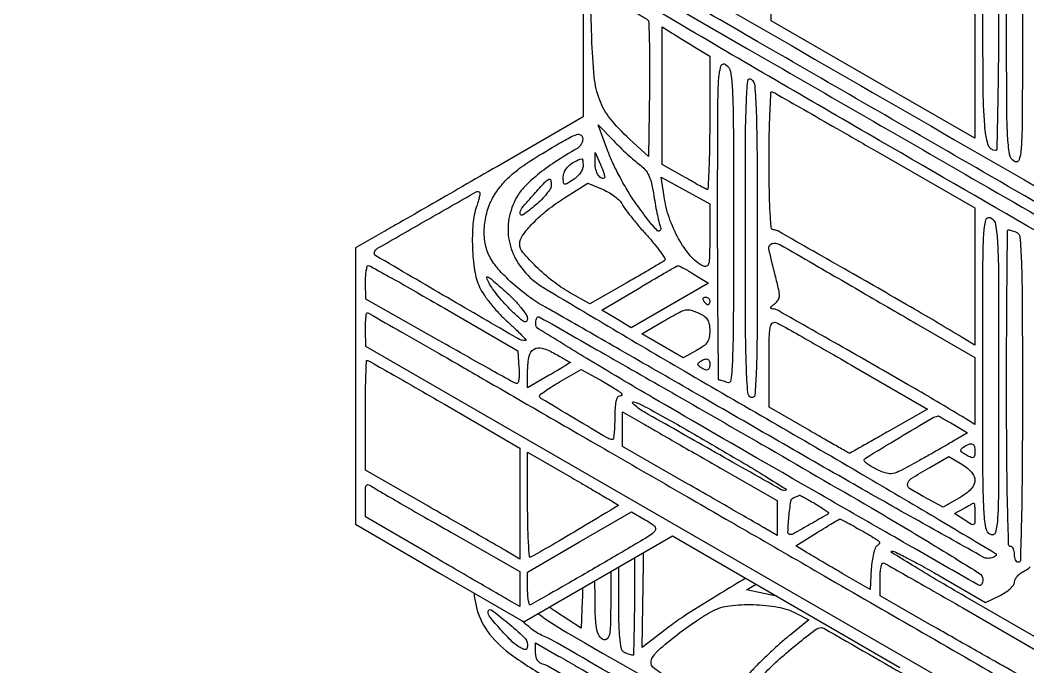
# Model space of a CAD drawing. Header units: millimetres. Extents: x -300689 to 10556, y -104928 to 107291.
# Drawn here: x -20706.71 to -20676.22, y 28095.62 to 28115.18 of the extents above; entities that cross this region are included whole.
import ezdxf

# ---------------------------------------------------------------- set-up
doc = ezdxf.new("R2010")
doc.units = ezdxf.units.MM
doc.layers.add('Слой1', color=7, linetype='Continuous')

msp = doc.modelspace()

# ---------------------------------------------------------------- linework, layer by layer
for points in [[(-20582.4325, 28114.1294, -0.000002), (-20613.3603, 28096.2746, -0.000003), (-20644.2434, 28078.4459, -0.131641), (-20644.4652, 28078.3865, -0.131717), (-20644.6926, 28078.4474, -0.000611), (-20646.8335, 28079.6877, -0.000321), (-20649.016, 28080.9575, -0.491909), (-20649.0262, 28081.0362, -0.282385), (-20648.9851, 28081.046, -0.007797), (-20648.8042, 28080.9838, -0.013841), (-20648.5877, 28080.8988, -0.008783), (-20648.3402, 28080.7883, 0.030909), (-20647.5152, 28080.4633, 0.031145), (-20646.6585, 28080.2433, 0.02874), (-20645.7206, 28080.1192, 0.019842), (-20644.6499, 28080.0824, 0.01788), (-20643.6036, 28080.1253, 0.031503), (-20642.7471, 28080.2458, 0.033897), (-20641.9568, 28080.4649, 0.025085), (-20641.117, 28080.8086, 0.020593), (-20640.5576, 28081.0997, 0.00005), (-20632.7293, 28085.5928, 0.000326)], [(-20587.7542, 28175.7718, 0.000003), (-20607.9888, 28187.4736, 0.000096)], [(-20638.4823, 28147.8892, -0.001266), (-20641.5548, 28146.1271, -0.004672), (-20643.5088, 28145.0372, -0.001768), (-20644.9459, 28144.2597, -0.259879), (-20645.129, 28144.2627, 0.000291), (-20645.2752, 28144.3472), (-20650.6471, 28147.4477, 0.000002), (-20656.6119, 28150.8904, 0.000001), (-20663.6617, 28154.9592, -0.000248)], [(-20689.8745, 28164.198, -0.000006), (-20683.9242, 28160.766, -0.000031), (-20677.169, 28156.8691, -0.000019), (-20669.2829, 28152.3188, -0.000392), (-20659.5043, 28146.6657, -0.001527), (-20653.4663, 28143.1442, -0.000198), (-20648.9385, 28140.4824, -0.265741), (-20648.8415, 28140.3128, -0.023898), (-20648.8454, 28140.2323, -0.038107), (-20648.8571, 28140.1645, -0.044584), (-20648.8741, 28140.116, -0.294239), (-20648.8947, 28140.1028, -0.131394), (-20648.9355, 28140.1137, -0.000002), (-20655.0642, 28143.6439, -0.000172), (-20661.8146, 28147.5352, -0.000103), (-20669.8228, 28152.1575, 0.000222)], [(-20638.4022, 28200.4957, 0.000038), (-20664.8129, 28185.2223, 0.00002), (-20691.5301, 28169.7674, 0.057545)], [(-20613.9332, 28145.0376, 0.000017), (-20587.7607, 28160.1886, 0.057807)], [(-20587.479, 28176.4944, 0.00006), (-20608.4934, 28188.6186, 0.00002), (-20629.8769, 28200.9513, 0.131525)], [(-20587.4386, 28159.8724, -0.000019), (-20614.101, 28144.4771, -0.000018), (-20640.7724, 28129.0791, -0.037469)], [(-20650.8381, 28147.1502, -0.000004), (-20645.423, 28144.0159, -0.063314)], [(-20690.1541, 28165.2161, 0.000032), (-20669.1298, 28153.0994, 0.000025), (-20647.999, 28140.9245, 0.038391), (-20647.2128, 28140.5486, 0.059118), (-20646.0825, 28140.2587, 0.03457), (-20644.6855, 28140.1693, 0.034553), (-20643.2877, 28140.2734, 0.058482), (-20642.1545, 28140.5752, 0.035846), (-20641.7213, 28140.7838, 0.00005), (-20633.8271, 28145.3087, 0.000426), (-20624.984, 28150.3889, 0.000263)], [(-20676.6236, 28162.4593, -0.000008), (-20681.9918, 28165.5767, -0.266785)], [(-20682.3988, 28165.3524, -0.000009), (-20676.9771, 28162.2371, -0.000339)], [(-20640.57, 28117.9185, 0.000061), (-20614.4214, 28133.0256, 0.000034), (-20587.9596, 28148.3204, 0.060489)], [(-20688.7136, 28129.2213, -0.00001), (-20682.8287, 28125.8246, -0.000031), (-20676.0263, 28121.8977, -0.00002), (-20668.1828, 28117.3687, 0.000384)], [(-20649.2478, 28078.1864, 0.000006), (-20656.0263, 28082.0986, 0.000013), (-20663.9628, 28086.6788, 0.000009), (-20673.01, 28091.8994), (-20696.2555, 28105.3125), (-20696.261, 28105.8215, -0.01028), (-20696.2591, 28106.0166, -0.017031), (-20696.2485, 28106.181, -0.011081), (-20696.2327, 28106.3114, -0.372996), (-20696.2107, 28106.3305, -0.129943), (-20696.1686, 28106.3193, -0.000093), (-20695.1587, 28105.7451, -0.001075), (-20694.0334, 28105.1017, -0.000656), (-20692.7077, 28104.3376, 0.000106), (-20691.057, 28103.3837, 0.000048), (-20688.9011, 28102.1389, 0.000048), (-20686.63, 28100.8281, 0.000066), (-20684.5899, 28099.6512, -0.000099), (-20682.3871, 28098.3803, -0.000049), (-20679.585, 28096.7626, -0.000048), (-20676.6754, 28095.082, -0.00007), (-20674.1109, 28093.5999, 0.000045), (-20667.6529, 28089.8673, 0.000039), (-20660.8855, 28085.9574, 0.000041)], [(-20684.4552, 28126.2923, 0.000016), (-20690.5415, 28129.801, 0.011734)], [(-20669.56, 28105.9659, 0.000048), (-20677.5644, 28110.5903, 0.000077), (-20684.393, 28114.5331, 0.000012), (-20690.4511, 28118.0295, 0.004886)], [(-20644.2507, 28070.0039, 0.000011), (-20635.0942, 28075.2642, 0.000299)], [(-20673.2789, 28108.5944, -0.000011), (-20669.5372, 28106.4362, -0.000016), (-20665.0766, 28103.8631, -0.000012), (-20660.164, 28101.0288, 0.000767)], [(-20623.6143, 28103.7934, -0.000086), (-20632.3126, 28098.7802, -0.000017), (-20639.9855, 28094.3601, -0.004304)], [(-20669.6199, 28117.729, 0.000084), (-20677.6379, 28122.3594, 0.000137)], [(-20685.8379, 28115.8329, 0.000185), (-20674.5899, 28109.35, -0.000168)], [(-20689.6797, 28116.3375), (-20689.6798, 28114.298), (-20689.68, 28112.2586), (-20692.2729, 28110.7616, -0.000209), (-20693.328, 28110.1531, -0.000227), (-20694.3539, 28109.5625, -0.000213), (-20695.2328, 28109.0576, -0.001123), (-20695.7159, 28108.7818), (-20696.5659, 28108.2991), (-20696.5659, 28104.1204), (-20696.5659, 28099.9418), (-20694.0205, 28098.4616), (-20691.4752, 28096.9814), (-20689.2237, 28098.2839), (-20686.9722, 28099.5865), (-20680.0925, 28095.6094)], [(-20675.7756, 28096.4014), (-20678.1085, 28097.7432, -0.002818), (-20678.9961, 28098.2604, -0.004885), (-20679.7268, 28098.7014, -0.001256), (-20680.3455, 28099.0853, -0.625869), (-20680.3418, 28099.121, -0.205276), (-20680.2692, 28099.1168, -0.002868), (-20679.8687, 28098.914, -0.007466), (-20679.4039, 28098.6664, -0.00478), (-20678.8713, 28098.3658), (-20677.5003, 28097.5746), (-20677.0631, 28097.7831, 0.033814), (-20676.8946, 28097.8779, 0.042263), (-20676.7534, 28097.9886, 0.047803), (-20676.6555, 28098.0988, 0.158971), (-20676.6258, 28098.1897, -0.124575), (-20676.6041, 28098.2756, -0.058639), (-20676.5379, 28098.3697, -0.052827), (-20676.441, 28098.4574, -0.050573), (-20676.3264, 28098.5243, 0.105132), (-20676.1532, 28098.6525, 0.134774)]]:
    msp.add_lwpolyline(points, format="xyb")
for points in [[(-20669.9154, 28117.5142, -0.000323), (-20658.9726, 28111.1857, -0.001772), (-20653.0772, 28107.7432, -0.000356), (-20648.9598, 28105.3154, -0.265301), (-20648.8415, 28105.1082, -0.14931), (-20648.8742, 28105.0012, -0.310822), (-20648.9516, 28104.9707, -0.067203), (-20649.118, 28105.0337, -0.0049), (-20649.5477, 28105.2716, -0.001961), (-20650.101, 28105.588, -0.000009), (-20656.0477, 28109.0194, -0.000042), (-20662.8014, 28112.9174, -0.000026), (-20670.6837, 28117.4681, -0.000396), (-20680.4049, 28123.0916, -0.00151), (-20686.4581, 28126.624, -0.000191), (-20691.018, 28129.3059, -0.263523), (-20691.1151, 28129.4741, -0.028808), (-20691.1111, 28129.5544, -0.045216), (-20691.0976, 28129.6221, -0.056906), (-20691.0775, 28129.6694, -0.270196), (-20691.0531, 28129.6837, -0.131338), (-20691.0042, 28129.6706, -0.000003), (-20684.8176, 28126.1089, -0.000204), (-20678.0006, 28122.1805, -0.000123)], [(-20680.2437, 28122.6178), (-20677.8317, 28121.2406), (-20677.8276, 28116.4256), (-20677.8234, 28111.6107), (-20680.9073, 28113.3882), (-20683.9911, 28115.1657), (-20684.0224, 28119.9773), (-20684.0537, 28124.7889), (-20683.3547, 28124.392, -0.000391), (-20682.9462, 28124.1596, -0.000063), (-20682.1526, 28123.7071, -0.00007), (-20681.2184, 28123.1742, -0.000062)], [(-20677.1049, 28116.0268, -0.001876), (-20677.1118, 28114.1916, -0.003128), (-20677.133, 28112.6466, -0.000394), (-20677.1615, 28111.279, -0.407904), (-20677.2007, 28111.2406, -0.336668), (-20677.4221, 28111.4088, -0.049085), (-20677.5262, 28112.002, -0.017454), (-20677.5749, 28113.1969, -0.001453), (-20677.5839, 28116.2987, -0.000638), (-20677.5799, 28119.4595, -0.012249), (-20677.5533, 28120.4427, -0.048236), (-20677.4885, 28120.8773, -0.488571), (-20677.3444, 28120.9412, -0.231703), (-20677.1972, 28120.7368, -0.029999), (-20677.1371, 28120.186, -0.011428), (-20677.1095, 28119.1178, -0.000748)], [(-20676.5758, 28120.5092, -0.287428), (-20676.4621, 28120.358, -0.011576), (-20676.4179, 28119.6425, -0.008674), (-20676.3917, 28118.4102, -0.000965), (-20676.3863, 28115.598, -0.00062), (-20676.3903, 28112.3851, -0.01214), (-20676.4168, 28111.3947, -0.050656), (-20676.4826, 28110.9663, -0.506568), (-20676.6258, 28110.9091, -0.214166), (-20676.7725, 28111.1279, -0.029985), (-20676.833, 28111.6823, -0.011421), (-20676.8607, 28112.7523, -0.000762), (-20676.8654, 28115.8203, -0.000986), (-20676.8618, 28117.6461, -0.001644), (-20676.8507, 28119.1832, -0.000109), (-20676.8359, 28120.5616, -0.411009), (-20676.8153, 28120.5819, -0.065182), (-20676.7856, 28120.578, -0.008575), (-20676.7243, 28120.5606, -0.009838), (-20676.652, 28120.537, -0.008099)], [(-20669.8576, 28105.7552, -0.000324), (-20658.9431, 28099.4431, -0.001793), (-20653.0861, 28096.0228, -0.000408), (-20649.0166, 28093.6221, -0.225018), (-20648.8615, 28093.3926, -0.042611), (-20648.8514, 28093.2416, -0.438424), (-20648.8931, 28093.2045, -0.106052), (-20648.9915, 28093.2362, -0.003675), (-20649.3405, 28093.441, 0.003655), (-20649.7551, 28093.6843, 0.000009), (-20655.7657, 28097.152, 0.000057), (-20662.5404, 28101.0593, 0.000036), (-20670.4847, 28105.6393, -0.000364), (-20680.6976, 28111.5361, -0.001632), (-20686.6638, 28115.0127, -0.000257), (-20691.0052, 28117.5645, -0.261628), (-20691.1134, 28117.7504, -0.061065), (-20691.1043, 28117.8356, -0.126888), (-20691.0736, 28117.8945, -0.170476), (-20691.0253, 28117.9208, -0.132848), (-20690.9653, 28117.9147, -0.03907), (-20690.846, 28117.8579, -0.000007), (-20684.7025, 28114.3189, -0.000162), (-20677.9037, 28110.3994, -0.000098)], [(-20687.7306, 28115.1976, -0.203856), (-20687.6939, 28115.1197, -0.002423), (-20687.6747, 28114.5438, -0.006813), (-20687.6648, 28113.8708, -0.004342), (-20687.6707, 28113.0879), (-20687.7036, 28111.061), (-20688.2826, 28111.5945, -0.036342), (-20688.8593, 28112.2092, -0.081281), (-20689.1759, 28112.7638, -0.064379), (-20689.3395, 28113.4692, -0.016419), (-20689.4176, 28114.6424), (-20689.4696, 28116.1879), (-20688.6465, 28115.7342, -0.002732), (-20688.3245, 28115.5543, -0.00379), (-20688.0379, 28115.3894, -0.002369), (-20687.7989, 28115.2479, -0.047279)], [(-20686.2965, 28114.3673), (-20685.8474, 28114.0953), (-20685.8474, 28112.0592, -0.004185), (-20685.8539, 28111.2812, -0.007183), (-20685.874, 28110.6329, -0.002257), (-20685.9014, 28110.0856, -0.523909), (-20685.9382, 28110.063, -0.022101), (-20685.9987, 28110.0928, -0.001177), (-20686.1867, 28110.1967, -0.001846), (-20686.4096, 28110.3217, -0.001343), (-20686.6566, 28110.4622), (-20687.2842, 28110.8215), (-20687.2844, 28112.9011), (-20687.2845, 28114.9807), (-20687.015, 28114.81, 0.002291), (-20686.8807, 28114.7257, 0.000872), (-20686.6928, 28114.6095, 0.000864), (-20686.4882, 28114.4839, 0.001058)], [(-20685.1288, 28108.9236, -0.000896), (-20685.1339, 28106.102, -0.009171), (-20685.1595, 28104.934, -0.014862), (-20685.2045, 28104.292, -0.494668), (-20685.3182, 28104.2219, 0.008099), (-20685.3944, 28104.2497, 0.009838), (-20685.4667, 28104.2732, 0.008575), (-20685.528, 28104.2907, 0.065182), (-20685.5578, 28104.2945, -0.41107), (-20685.5783, 28104.3149, -0.000105), (-20685.5931, 28105.7196, -0.001614), (-20685.6042, 28107.2856, -0.000967), (-20685.6078, 28109.1458, -0.000619), (-20685.6039, 28112.3674, -0.012107), (-20685.5773, 28113.3604, -0.050404), (-20685.5117, 28113.7903, -0.506928), (-20685.3683, 28113.8476, -0.214309), (-20685.2216, 28113.6286, -0.029879), (-20685.1612, 28113.0728, -0.011392), (-20685.1335, 28112.0001, -0.00076)], [(-20684.4102, 28108.4752, -0.000964), (-20684.4155, 28105.7348, -0.008581), (-20684.4409, 28104.5288, -0.011516), (-20684.4831, 28103.8391, -0.499492), (-20684.5899, 28103.7722, -0.290707), (-20684.6963, 28103.9156, -0.009066), (-20684.738, 28104.6792, -0.008094), (-20684.7639, 28105.9516, -0.001028), (-20684.7695, 28108.6933, -0.000902), (-20684.7644, 28111.5076, -0.008643), (-20684.7394, 28112.7066, -0.015213), (-20684.695, 28113.3532, -0.600958), (-20684.5899, 28113.3963, -0.203288), (-20684.4856, 28113.1945, -0.009841), (-20684.4422, 28112.4237, -0.008024), (-20684.4161, 28111.1449, -0.001098)], [(-20680.8426, 28111.2406), (-20677.8269, 28109.5041), (-20677.8252, 28107.4285), (-20677.8234, 28105.3529), (-20678.2127, 28105.5885, 0.004706), (-20679.6525, 28106.4418, 0.001897), (-20681.6337, 28107.581, 0.000213), (-20683.7913, 28108.8095, 0.130017), (-20683.9273, 28108.8454, -0.390139), (-20683.9848, 28108.8984, -0.006052), (-20684.0193, 28109.385, -0.010663), (-20684.0436, 28110.0372, -0.004008), (-20684.051, 28110.9512, -0.004293), (-20684.0441, 28111.7559, -0.007362), (-20684.0227, 28112.4267, -0.002349), (-20683.9936, 28112.9926, -0.516631), (-20683.9546, 28113.0171, -0.031412), (-20683.8807, 28112.9809, -0.000104), (-20683.0007, 28112.4788, -0.000579), (-20682.0055, 28111.9092, -0.000363)], [(-20687.9752, 28110.8215, -0.057085), (-20687.8066, 28110.6657, -0.070351), (-20687.6911, 28110.4857, -0.05178), (-20687.6076, 28110.2394, -0.017078), (-20687.5358, 28109.8634, 0.006637), (-20687.4862, 28109.5715, 0.00718), (-20687.4302, 28109.2886, 0.006816), (-20687.3753, 28109.0475, 0.034167), (-20687.3337, 28108.9156, -0.278125), (-20687.35, 28108.8198, -0.432064), (-20687.4263, 28108.8165, -0.036413), (-20687.6871, 28109.1102, -0.008424), (-20688.0805, 28109.6422, -0.019173), (-20688.316, 28110.0006, -0.012551), (-20688.5609, 28110.4302, -0.012631), (-20688.7786, 28110.8614, -0.023553), (-20688.9293, 28111.2225), (-20689.218, 28112.0178), (-20688.7602, 28111.5394, 0.009175), (-20688.561, 28111.3387, 0.007496), (-20688.3408, 28111.1312, 0.007585), (-20688.1324, 28110.9463, 0.019668)], [(-20689.862, 28111.3035, 0.013619), (-20690.5356, 28110.8854, 0.024397), (-20691.061, 28110.501, 0.029868), (-20691.4485, 28110.1472, 0.064834), (-20691.6892, 28109.8249, 0.083631), (-20691.9207, 28109.181, 0.091493), (-20691.9179, 28108.5176, 0.089646), (-20691.677, 28107.8881, 0.076641), (-20691.2205, 28107.3431, 0.045437), (-20690.892, 28107.1037, 0.000731), (-20688.9204, 28105.9287, 0.001911), (-20686.6194, 28104.5738, 0.001266), (-20683.9677, 28103.035, -0.001272), (-20681.3483, 28101.5149, -0.002124), (-20679.1523, 28100.2206, -0.000182), (-20677.1968, 28099.0558, -0.418904), (-20677.1824, 28098.9966, -0.117211), (-20677.2175, 28098.9616, -0.048992), (-20677.278, 28098.9322, -0.04488), (-20677.3519, 28098.9121, -0.043853), (-20677.4288, 28098.9053, -0.128), (-20677.5702, 28098.9422, -0.000313), (-20679.4136, 28099.9729, -0.00197), (-20681.4899, 28101.1464, -0.001222), (-20683.9187, 28102.5396, 0.000189), (-20686.376, 28103.956, 0.000276), (-20688.5439, 28105.2028, 0.000134), (-20690.3881, 28106.2614, 0.004817), (-20690.8174, 28106.5023, -0.032057), (-20691.3276, 28106.8262, -0.026664), (-20691.8261, 28107.2319, -0.027523), (-20692.2451, 28107.656, -0.060302), (-20692.5039, 28108.0311, -0.079178), (-20692.6418, 28108.4397, -0.058067), (-20692.6664, 28108.9182, -0.055948), (-20692.5789, 28109.4087, -0.060849), (-20692.386, 28109.8529, -0.044995), (-20692.1147, 28110.2319, -0.04293), (-20691.776, 28110.5629, -0.030083), (-20691.2887, 28110.9166, -0.009501), (-20690.521, 28111.3859, -0.006037), (-20690.0769, 28111.6388, -0.053212), (-20689.8691, 28111.7265, -0.192104), (-20689.7588, 28111.7169, -0.228118), (-20689.6957, 28111.6349, -0.098198), (-20689.6946, 28111.5459, -0.070424), (-20689.7264, 28111.4515, -0.067773), (-20689.7849, 28111.366, -0.076772)], [(-20689.6797, 28110.7754, -0.105511), (-20689.7012, 28110.6747, -0.049205), (-20689.7676, 28110.5583, -0.045714), (-20689.8645, 28110.4452, -0.047756), (-20689.9791, 28110.3534, -0.009232), (-20690.1736, 28110.231, -0.210012), (-20690.2377, 28110.2227, -0.312844), (-20690.2721, 28110.2653, -0.018277), (-20690.2785, 28110.4411, -0.119268), (-20690.2374, 28110.6107, -0.081611), (-20690.119, 28110.7706, -0.070669), (-20689.9366, 28110.9033, -0.055972), (-20689.7096, 28110.993, -0.430199), (-20689.6978, 28110.9858, -0.018354), (-20689.6885, 28110.9324, -0.021706), (-20689.6818, 28110.8614, -0.012475)], [(-20689.03, 28110.4203, -0.346391), (-20689.1161, 28110.402, -0.134991), (-20689.2133, 28110.4882, -0.078761), (-20689.2908, 28110.6619, -0.069852), (-20689.315, 28110.8585), (-20689.3096, 28111.1807), (-20689.1524, 28110.8215, -0.011631), (-20689.0946, 28110.6808, -0.017527), (-20689.0516, 28110.5554, -0.012509), (-20689.0228, 28110.4519, -0.239519)], [(-20690.6399, 28110.1927, -0.136462), (-20690.6706, 28110.0868, -0.029126), (-20690.7815, 28109.9284, -0.02842), (-20690.9362, 28109.7541, -0.023728), (-20691.119, 28109.5872, -0.016325), (-20691.4961, 28109.2943, -0.568851), (-20691.5802, 28109.3305, -0.208236), (-20691.5326, 28109.4953, -0.010795), (-20691.1627, 28109.9229, -0.004095), (-20690.8321, 28110.2829, -0.086036), (-20690.7163, 28110.3706, -0.481318), (-20690.6584, 28110.3447, -0.06588)], [(-20685.8474, 28108.6339, -0.00416), (-20685.8524, 28108.0327, -0.054599), (-20685.8803, 28107.8121, -0.268376), (-20685.9478, 28107.741, -0.197142), (-20686.0583, 28107.7523, -0.096398), (-20686.4346, 28108.0588, -0.046657), (-20686.7875, 28108.5728, -0.043645), (-20687.0684, 28109.1996, -0.046329), (-20687.2293, 28109.8532), (-20687.3168, 28110.4363), (-20686.5821, 28110.0324), (-20685.8474, 28109.6285)], [(-20692.8994, 28109.5522, 0.063902), (-20693.0113, 28109.0212, 0.029289), (-20693.0266, 28108.3122, 0.029235), (-20692.9595, 28107.6107, 0.06824), (-20692.8089, 28107.1064, 0.045376), (-20692.6814, 28106.8821, 0.018237), (-20692.4694, 28106.5999, 0.017868), (-20692.2175, 28106.3106, 0.021579), (-20691.9603, 28106.0585, -0.006714), (-20691.725, 28105.8411, -0.012655), (-20691.542, 28105.6585, -0.009582), (-20691.4106, 28105.5151, -0.645735), (-20691.4209, 28105.4921, -0.132107), (-20691.6579, 28105.5559, -0.000675), (-20693.7832, 28106.7918, -0.000355), (-20695.952, 28108.0591, -0.34232), (-20695.992, 28108.1587, -0.194746), (-20695.8951, 28108.2829, -0.000864), (-20694.4119, 28109.1355, -0.000629), (-20692.9089, 28109.9936, -0.337754), (-20692.8106, 28109.9803, -0.236602), (-20692.7989, 28109.9453, -0.01516), (-20692.8182, 28109.8361, -0.019586), (-20692.8514, 28109.7023, -0.013136)], [(-20688.5001, 28109.6239, 0.048623), (-20688.4204, 28109.4914, 0.007739), (-20688.2359, 28109.2508, 0.008511), (-20688.0086, 28108.9735, 0.007361), (-20687.7609, 28108.6902, -0.010282), (-20687.5265, 28108.4189, -0.016858), (-20687.3407, 28108.1787, -0.010845), (-20687.2027, 28107.9782, -0.355601), (-20687.2083, 28107.9236, -0.060691), (-20687.2671, 28107.8776, -0.001296), (-20687.5823, 28107.6885, -0.002971), (-20687.9533, 28107.4702, -0.001997), (-20688.3797, 28107.225), (-20689.4787, 28106.5989), (-20690.0882, 28106.9499, -0.034792), (-20690.5957, 28107.2913, -0.027135), (-20691.0972, 28107.7276, -0.02308), (-20691.5018, 28108.158, -0.178952), (-20691.5958, 28108.4124, -0.160191), (-20691.5097, 28108.6744, -0.033867), (-20691.1946, 28109.0462, -0.032442), (-20690.7548, 28109.4438, -0.026624), (-20690.2382, 28109.8104), (-20689.5358, 28110.2545), (-20689.075, 28110.0589, -0.031413), (-20688.8902, 28109.9664, -0.030241), (-20688.716, 28109.8505, -0.031671), (-20688.5755, 28109.7294, -0.088219)], [(-20677.1049, 28104.2861, -0.000636), (-20677.1089, 28101.1121, -0.012197), (-20677.1355, 28100.1248, -0.04787), (-20677.2002, 28099.688, -0.489091), (-20677.3444, 28099.6239, -0.231751), (-20677.4916, 28099.8284, -0.029963), (-20677.5517, 28100.3796, -0.011418), (-20677.5793, 28101.4487, -0.000747), (-20677.5839, 28104.5425, -0.000636), (-20677.5799, 28107.7165, -0.012197), (-20677.5533, 28108.7038, -0.04787), (-20677.4886, 28109.1406, -0.489091), (-20677.3444, 28109.2047, -0.231751), (-20677.1972, 28109.0002, -0.029963), (-20677.1371, 28108.449, -0.011418), (-20677.1095, 28107.3799, -0.000747)], [(-20676.5758, 28108.7727, -0.28817), (-20676.4618, 28108.6207, -0.011118), (-20676.4178, 28107.8872, -0.008472), (-20676.3917, 28106.626, -0.000939), (-20676.3863, 28103.7428, -0.001644), (-20676.3934, 28101.5895, -0.004394), (-20676.417, 28100.0548, -0.001054), (-20676.4489, 28098.8412, -0.405928), (-20676.5061, 28098.7856, -0.191087), (-20676.5518, 28098.8037, -0.088204), (-20676.5907, 28098.8559, -0.068025), (-20676.617, 28098.9334, -0.048028), (-20676.6258, 28099.0251, 0.048028), (-20676.6347, 28099.1168, 0.068025), (-20676.661, 28099.1943, 0.088204), (-20676.6999, 28099.2465, 0.191087), (-20676.7456, 28099.2646, -0.405601), (-20676.8027, 28099.3201, -0.001125), (-20676.8347, 28100.4922, -0.004544), (-20676.8583, 28101.9756, -0.001705), (-20676.8654, 28104.055, -0.00098), (-20676.8618, 28105.8919, -0.001634), (-20676.8507, 28107.4382, -0.000108), (-20676.8359, 28108.8251, -0.411029), (-20676.8153, 28108.8454, -0.065182), (-20676.7856, 28108.8415, -0.008575), (-20676.7243, 28108.8241, -0.009838), (-20676.652, 28108.8006, -0.008099)], [(-20679.5899, 28106.0023), (-20677.8234, 28104.9832), (-20677.8234, 28103.9704), (-20677.8234, 28102.9577), (-20678.2127, 28103.1933, 0.004732), (-20679.7362, 28104.0962, 0.002301), (-20681.6983, 28105.222, 0.000307), (-20683.7915, 28106.4084, 0.129484), (-20683.9501, 28106.4502, -0.176922), (-20683.9876, 28106.4639, -0.324375), (-20683.995, 28106.4939, -0.110254), (-20683.9616, 28106.5422, -0.028976), (-20683.8886, 28106.6024, 0.085362), (-20683.7797, 28106.7149, 0.144059), (-20683.7397, 28106.8388, 0.063458), (-20683.7591, 28107.032, 0.006954), (-20683.8657, 28107.4659, -0.011173), (-20684.0566, 28108.2722, -0.3917), (-20683.9656, 28108.4252, -0.202605), (-20683.731, 28108.3988, -0.004331), (-20682.7037, 28107.8096, 0.000583), (-20682.0623, 28107.4354, 0.000275), (-20681.2332, 28106.9536, 0.000272), (-20680.3646, 28106.4501, 0.000384)], [(-20693.8713, 28106.4681), (-20691.6557, 28105.1798), (-20691.6183, 28104.6648, -0.018262), (-20691.6108, 28104.4567, -0.043583), (-20691.6243, 28104.3028, -0.074779), (-20691.6552, 28104.2108, -0.375017), (-20691.7017, 28104.1922, -0.042114), (-20691.791, 28104.2323, -0.000374), (-20692.4383, 28104.5916, -0.001291), (-20693.1811, 28105.0071, -0.000833), (-20694.0396, 28105.4921), (-20696.2566, 28106.7496), (-20696.2615, 28107.2586, -0.016599), (-20696.257, 28107.4533, -0.027597), (-20696.2386, 28107.6164, -0.026864), (-20696.2115, 28107.7373, -0.353294), (-20696.1767, 28107.762, -0.112317), (-20696.1106, 28107.7426, -0.000491), (-20695.4624, 28107.3796, -0.002342), (-20694.7271, 28106.9624, -0.001472)], [(-20686.3152, 28107.4944), (-20685.8848, 28107.2287), (-20687.0568, 28106.5554), (-20688.2289, 28105.8822), (-20688.6682, 28106.1473), (-20689.1075, 28106.4125), (-20687.9864, 28107.0806, -0.001847), (-20687.5524, 28107.3372, -0.002896), (-20687.1771, 28107.5542, -0.00078), (-20686.8487, 28107.7408, -0.105668), (-20686.8054, 28107.7545, -0.140621), (-20686.766, 28107.7471, -0.005788), (-20686.6367, 28107.6804, -0.009677), (-20686.4844, 28107.5958, -0.006676)], [(-20691.3629, 28106.1565, -0.175489), (-20691.3902, 28106.0741, -0.35519), (-20691.4526, 28106.06, -0.069669), (-20691.5815, 28106.1482, -0.007528), (-20691.8452, 28106.396, -0.015983), (-20692.0461, 28106.6033, -0.0135), (-20692.2453, 28106.8348, -0.013713), (-20692.4155, 28107.0559, -0.036485), (-20692.5206, 28107.2251, -0.03693), (-20692.5926, 28107.3912, -0.672076), (-20692.5614, 28107.4188, -0.063809), (-20692.4344, 28107.3341, -0.002856), (-20692.0383, 28106.9855, -0.017574), (-20691.7818, 28106.7405, -0.022418), (-20691.5641, 28106.4965, -0.021152), (-20691.4034, 28106.2813, -0.143648)], [(-20685.8474, 28106.6897, -0.042167), (-20685.8512, 28106.6439, -0.061769), (-20685.8629, 28106.6052, -0.081139), (-20685.88, 28106.5789, -0.210953), (-20685.9002, 28106.57, -0.151918), (-20685.9254, 28106.5778, -0.038439), (-20685.9592, 28106.6052, -0.035638), (-20685.9948, 28106.6439, -0.029505), (-20686.027, 28106.6897, -0.082592), (-20686.0457, 28106.7355, -0.161196), (-20686.042, 28106.7743, -0.182303), (-20686.0167, 28106.8001, -0.108972), (-20685.9742, 28106.8095, -0.093332), (-20685.9258, 28106.8004, -0.09642), (-20685.8846, 28106.7743, -0.099167), (-20685.8571, 28106.7354, -0.105053)], [(-20686.1524, 28106.3112, -0.053241), (-20686.0044, 28106.2238, -0.100346), (-20685.9122, 28106.1208, -0.092572), (-20685.863, 28105.9842, -0.040328), (-20685.8474, 28105.7912, -0.046773), (-20685.8665, 28105.5869, -0.101954), (-20685.9261, 28105.442, -0.090086), (-20686.0435, 28105.3216, -0.031024), (-20686.251, 28105.1927), (-20686.6546, 28104.9754), (-20687.2793, 28105.3361), (-20687.9041, 28105.6968), (-20687.265, 28106.0668, -0.005349), (-20686.7718, 28106.3452, -0.071883), (-20686.578, 28106.4181, -0.13078), (-20686.4126, 28106.4109, -0.030926)], [(-20684.2706, 28102.353, -0.001139), (-20680.9563, 28100.4309, -0.005057), (-20679.0224, 28099.277, -0.002402), (-20677.6836, 28098.4509, -0.25884), (-20677.5839, 28098.2712, -0.045433), (-20677.5915, 28098.1882, -0.083643), (-20677.6146, 28098.1246, -0.133163), (-20677.6487, 28098.0902, -0.226567), (-20677.6883, 28098.087, -0.038663), (-20677.7696, 28098.1255, -0.000031), (-20679.7177, 28099.2409, -0.000347), (-20681.8902, 28100.487, -0.000213), (-20684.4502, 28101.9592, -0.001271), (-20687.5696, 28103.7654, -0.004485), (-20689.5607, 28104.9491, -0.001594), (-20691.0208, 28105.8413, -0.254744), (-20691.1123, 28106.0011, -0.03626), (-20691.1082, 28106.0814, -0.055405), (-20691.092, 28106.1491, -0.073314), (-20691.0673, 28106.1955, -0.237582), (-20691.037, 28106.2107, -0.130217), (-20690.9764, 28106.1946, -0.000051), (-20689.0164, 28105.0775, -0.000796), (-20686.8401, 28103.8321, -0.000484)], [(-20681.455, 28104.6902), (-20679.2594, 28103.4175), (-20680.4277, 28102.7536, -0.000292), (-20680.8768, 28102.4986, -0.000478), (-20681.258, 28102.2831, -0.000041), (-20681.6, 28102.0901, -0.056071), (-20681.6137, 28102.0843, -0.203717), (-20681.6275, 28102.0859, -0.000124), (-20681.9817, 28102.2861, -0.001492), (-20682.3762, 28102.5108, -0.000907), (-20682.8413, 28102.7787), (-20684.051, 28103.4785), (-20684.051, 28104.7975, -0.003444), (-20684.0456, 28105.5735, -0.036526), (-20684.0182, 28105.8883, -0.150364), (-20683.9553, 28106.0159, -0.303978), (-20683.8507, 28106.0397, -0.035833), (-20683.7093, 28105.9735, -0.000828), (-20683.0644, 28105.6116, -0.00184), (-20682.3108, 28105.1835, -0.001246)], [(-20690.0723, 28104.8351, -0.568357), (-20690.0719, 28104.8231, -0.001463), (-20690.246, 28104.714, -0.005593), (-20690.4516, 28104.5892, -0.003251), (-20690.701, 28104.4438), (-20691.3563, 28104.0674), (-20691.3563, 28104.5942, -0.051475), (-20691.3121, 28105.0224, -0.207727), (-20691.1639, 28105.2321, -0.214666), (-20690.9134, 28105.263, -0.054905), (-20690.5296, 28105.0963, 0.000044), (-20690.3626, 28105.0009, 0.000067), (-20690.2176, 28104.918, 0.000023), (-20690.0923, 28104.8465, 0.001792)], [(-20693.8768, 28103.5668), (-20691.5958, 28102.2402), (-20691.5958, 28100.561), (-20691.5958, 28098.8817), (-20692.0449, 28099.1483, 0.002979), (-20692.3196, 28099.3091, 0.000375), (-20692.9162, 28099.6531, 0.000441), (-20693.6251, 28100.0603, 0.000366), (-20694.3803, 28100.4925), (-20696.2665, 28101.5701), (-20696.2665, 28103.2317, -0.003064), (-20696.2626, 28103.8689, -0.005108), (-20696.2505, 28104.4052, -0.001048), (-20696.2343, 28104.872, -0.403453), (-20696.2121, 28104.8933, -0.129668), (-20696.1715, 28104.8826, -0.000199), (-20695.5037, 28104.5037, -0.001574), (-20694.7552, 28104.0754, -0.000969)], [(-20685.8673, 28104.6577, -0.150298), (-20685.8969, 28104.6171, -0.162001), (-20685.9433, 28104.6016, -0.103169), (-20686.0072, 28104.6149, -0.040483), (-20686.0869, 28104.6577, -0.024868), (-20686.1846, 28104.7278, -0.228422), (-20686.2066, 28104.7736, -0.228422), (-20686.1846, 28104.8193, -0.024868), (-20686.0869, 28104.8895, -0.106341), (-20685.9669, 28104.9348, -0.24522), (-20685.8784, 28104.9043, -0.198953), (-20685.8405, 28104.8054, -0.076219)], [(-20688.548, 28103.9193, -0.050513), (-20688.509, 28103.8758, -0.231469), (-20688.5033, 28103.8434, -0.2661), (-20688.5252, 28103.8221, -0.062528), (-20688.5779, 28103.8155, 0.286556), (-20688.6406, 28103.7763, 0.059989), (-20688.6851, 28103.6483, 0.039047), (-20688.7131, 28103.4447, 0.014677), (-20688.7216, 28103.1568, -0.009141), (-20688.7262, 28102.9043, -0.015144), (-20688.7405, 28102.6916, -0.00886), (-20688.7602, 28102.5206, -0.375895), (-20688.7858, 28102.4981, -0.13426), (-20688.9344, 28102.5388, -0.001215), (-20689.9345, 28103.1332, -0.000737), (-20690.9548, 28103.7451, -0.263117), (-20690.997, 28103.8198, -0.240063), (-20690.9777, 28103.8577, -0.005845), (-20690.8124, 28103.975, -0.011445), (-20690.6093, 28104.1086, -0.007378), (-20690.3683, 28104.2545), (-20689.7396, 28104.6227), (-20689.2006, 28104.3229, -0.005253), (-20688.986, 28104.2006, -0.006298), (-20688.7866, 28104.0807, -0.005467), (-20688.6213, 28103.976, -0.041053)], [(-20685.7793, 28102.3493, -0.002773), (-20684.892, 28101.8304, -0.004813), (-20684.1618, 28101.3885, -0.001245), (-20683.5439, 28101.0041, -0.634265), (-20683.548, 28100.9692, -0.211943), (-20683.6831, 28100.9822, -0.000343), (-20685.811, 28102.1847, -0.001034), (-20687.8311, 28103.3335, -0.058734), (-20688.1767, 28103.5889, -0.778567), (-20688.1495, 28103.638, -0.054765), (-20687.8951, 28103.54, -0.010011), (-20687.1755, 28103.1495, -0.001581)], [(-20685.518, 28101.632), (-20683.8114, 28100.6523), (-20683.8114, 28100.1263), (-20683.8114, 28099.6002), (-20684.2007, 28099.8275, 0.001265), (-20684.4476, 28099.9708, 0.000123), (-20685.0472, 28100.3165, 0.000156), (-20685.7623, 28100.7283, 0.000123), (-20686.536, 28101.1734), (-20688.4821, 28102.292), (-20688.4821, 28102.8167), (-20688.4821, 28103.3413), (-20687.8533, 28102.9766, 0.000675), (-20687.5052, 28102.7752, 0.000149), (-20686.908, 28102.4311, 0.000155), (-20686.2175, 28102.0339, 0.000149)], [(-20678.4828, 28102.9617), (-20678.0505, 28102.7067), (-20678.3861, 28102.504, -0.00488), (-20678.5677, 28102.3967, -0.001247), (-20678.8639, 28102.2265, -0.00127), (-20679.203, 28102.034, -0.001288), (-20679.5415, 28101.8441, -0.006408), (-20680.076, 28101.5549, -0.068153), (-20680.3081, 28101.471, -0.124982), (-20680.4998, 28101.4782, -0.039646), (-20680.769, 28101.5813, -0.017382), (-20680.925, 28101.6624, -0.025192), (-20681.0561, 28101.7456, -0.022995), (-20681.1535, 28101.8213, -0.227263), (-20681.1739, 28101.8675, -0.25432), (-20681.1312, 28101.9407, -0.000697), (-20680.1141, 28102.5545, -0.001594), (-20679.1364, 28103.1384, -0.089129), (-20678.9381, 28103.2125, -0.171181), (-20678.9212, 28103.2098, -0.001247), (-20678.7948, 28103.1406, -0.004522), (-20678.6501, 28103.0591, -0.00286)], [(-20677.8234, 28102.1347, -0.033746), (-20677.8323, 28102.0037, -0.266), (-20677.868, 28101.9572, -0.204052), (-20677.9341, 28101.9577, -0.020549), (-20678.0791, 28102.0278, -0.022033), (-20678.2066, 28102.1034, -0.160289), (-20678.2504, 28102.1582, -0.281884), (-20678.2402, 28102.2102, -0.065783), (-20678.169, 28102.2697, -0.0362), (-20678.0002, 28102.3602, -0.200713), (-20677.8994, 28102.3626, -0.250143), (-20677.8409, 28102.2942, -0.054513)], [(-20688.6261, 28100.5242, -0.497559), (-20688.6296, 28100.4922, -0.000265), (-20689.6063, 28099.9057, -0.00298), (-20690.5244, 28099.3626, -0.005758), (-20691.2665, 28098.9409, -0.547455), (-20691.3027, 28098.9605, -0.003787), (-20691.3299, 28099.3802, -0.009111), (-20691.3499, 28099.8902, -0.00522), (-20691.3563, 28100.506), (-20691.3563, 28102.1208), (-20690.009, 28101.3392, -0.000662), (-20689.49, 28101.0372, -0.001055), (-20689.047, 28100.7774, -0.000198), (-20688.6567, 28100.5472, -0.055117)], [(-20677.8244, 28101.2588, -0.11282), (-20677.8548, 28101.1277, -0.070888), (-20677.9433, 28100.9969, -0.053093), (-20678.0923, 28100.8639, -0.025928), (-20678.3069, 28100.7261), (-20678.7885, 28100.4511), (-20679.387, 28100.7768, -0.020077), (-20679.7992, 28101.0231, -0.313419), (-20679.8577, 28101.1675, -0.200421), (-20679.749, 28101.3202, -0.009161), (-20679.1879, 28101.6554), (-20678.6151, 28101.9835), (-20678.2192, 28101.7499, -0.034983), (-20678.0507, 28101.6339, -0.055235), (-20677.9264, 28101.5102, -0.067122), (-20677.85, 28101.3836, -0.103532)], [(-20693.6617, 28099.6853), (-20691.5958, 28098.5043), (-20691.5958, 28097.9744), (-20691.5958, 28097.4446), (-20691.9851, 28097.6714, 0.000272), (-20692.2319, 28097.8151, 0.000026), (-20692.8316, 28098.1638, 0.000033), (-20693.5467, 28098.5794, 0.000026), (-20694.3204, 28099.029), (-20696.2665, 28100.1597), (-20696.2665, 28100.684, -0.006383), (-20696.2621, 28101.028, -0.157782), (-20696.2309, 28101.1166, -0.358001), (-20696.1658, 28101.1319, -0.027401), (-20695.997, 28101.0374, 0.00966), (-20695.8106, 28100.9241, 0.000495), (-20695.1999, 28100.5697, 0.000789), (-20694.4727, 28100.1502, 0.000572)], [(-20682.6806, 28100.5702, -0.006158), (-20682.5173, 28100.4711, -0.009666), (-20682.3797, 28100.3815, -0.004237), (-20682.2659, 28100.3029, -0.244058), (-20682.2546, 28100.281, -0.26832), (-20682.2801, 28100.2369, -0.001038), (-20682.8037, 28099.9369, -0.001777), (-20683.3147, 28099.6481, -0.128438), (-20683.4074, 28099.6239, -0.424837), (-20683.4811, 28099.7004, -0.014351), (-20683.4511, 28100.1633, -0.015069), (-20683.3934, 28100.6276, -0.264273), (-20683.3025, 28100.7422, 0.000072), (-20683.2434, 28100.766, 0.000097), (-20683.19, 28100.7876, 0.000066), (-20683.1451, 28100.8058, 0.001027), (-20683.1297, 28100.8121, -0.222434), (-20683.1124, 28100.8112, -0.00179), (-20682.9882, 28100.7449, -0.005985), (-20682.8455, 28100.6658, -0.00376)], [(-20677.8234, 28100.2199, -0.010589), (-20677.8285, 28099.9814, -0.26952), (-20677.8622, 28099.9287, -0.259525), (-20677.9257, 28099.9307, -0.009933), (-20678.1329, 28100.0607), (-20678.4423, 28100.2634), (-20678.1628, 28100.4185, -0.00315), (-20678.0536, 28100.4782, -0.004618), (-20677.9566, 28100.5292, -0.002285), (-20677.8739, 28100.5713, -0.08154), (-20677.8534, 28100.5777, -0.423052), (-20677.8414, 28100.5685, -0.00681), (-20677.8322, 28100.4744, -0.013112), (-20677.8256, 28100.3585, -0.00776)], [(-20687.5452, 28099.6843, -0.052353), (-20687.7219, 28099.5536, -0.000651), (-20688.9361, 28098.8401, -0.002195), (-20690.1705, 28098.1242, -0.003189), (-20691.2665, 28097.5041, -0.462112), (-20691.3013, 28097.5171, -0.039645), (-20691.3299, 28097.6213, -0.030986), (-20691.3499, 28097.7775, -0.016328), (-20691.3563, 28097.9732), (-20691.3563, 28098.4923), (-20689.7835, 28099.4039), (-20688.2107, 28100.3156), (-20687.7988, 28100.0726, -0.015419), (-20687.5867, 28099.9384, -0.099706), (-20687.4983, 28099.8486, -0.234298), (-20687.4889, 28099.7693, -0.122351)], [(-20681.3178, 28099.7822, -0.001962), (-20680.8375, 28099.5048, -0.055435), (-20680.7221, 28099.4191, -0.355886), (-20680.7134, 28099.3563, -0.118324), (-20680.7838, 28099.2854, 0.168651), (-20680.84, 28099.2163, 0.025727), (-20680.8929, 28099.0439, 0.026354), (-20680.9355, 28098.8259, 0.020094), (-20680.9599, 28098.5839), (-20680.9971, 28097.9682), (-20681.8354, 28098.4516, -0.001062), (-20682.1771, 28098.6496, -0.001135), (-20682.5105, 28098.8448, -0.001076), (-20682.7964, 28099.0138, -0.005311), (-20682.9562, 28099.1112), (-20683.2387, 28099.2872), (-20682.597, 28099.6856, -0.001514), (-20682.3482, 28099.8389, -0.002345), (-20682.1324, 28099.9697, -0.000709), (-20681.9444, 28100.082, -0.07393), (-20681.9166, 28100.0934, -0.180041), (-20681.8888, 28100.0902, -0.002192), (-20681.7248, 28100.0059, -0.00619), (-20681.5353, 28099.9045, -0.003969)], [(-20678.1928, 28097.4083), (-20675.9086, 28096.091), (-20675.9079, 28095.5729), (-20675.9073, 28095.0547), (-20676.7242, 28095.513, -0.000885), (-20677.1434, 28095.7492, -0.000286), (-20677.7637, 28096.1005, -0.000285), (-20678.453, 28096.4919, -0.00032), (-20679.1158, 28096.8694), (-20680.6906, 28097.7676), (-20680.6942, 28098.2866, -0.020063), (-20680.6876, 28098.4828, -0.036519), (-20680.6642, 28098.6414, -0.047714), (-20680.6297, 28098.7474, -0.395839), (-20680.5873, 28098.7656, -0.041885), (-20680.5051, 28098.7278, -0.000296), (-20679.8384, 28098.3505, -0.001139), (-20679.0763, 28097.9162, -0.000729)]]:
    msp.add_lwpolyline(points, format="xyb", close=True)
at = {"layer": 'Слой1'}
for points in [[(-20648.9355, 28071.5545, -0.000002), (-20655.0642, 28075.0847, -0.000172)], [(-20639.3331, 28061.7801, 0.000062), (-20613.9332, 28076.4784, 0.000017), (-20587.7607, 28091.6294, 0.057807)], [(-20587.4386, 28091.3132, -0.000019), (-20614.101, 28075.9179, -0.000018), (-20640.7724, 28060.5199, -0.037469)], [(-20684.6272, 28092.1281, 0.00002), (-20690.7453, 28095.6417, 0.066232), (-20690.9072, 28095.708, -0.105165), (-20690.9928, 28095.7511, -0.088256), (-20691.0598, 28095.8276, -0.077703), (-20691.1024, 28095.932, -0.058231), (-20691.1168, 28096.0554), (-20691.1168, 28096.3478), (-20690.4206, 28095.9516, -0.001462), (-20689.8745, 28095.6388, -0.000006), (-20683.9242, 28092.2068, -0.000031), (-20677.169, 28088.3099, -0.000019), (-20669.2829, 28083.7596, -0.000392)], [(-20684.2007, 28095.4154, -0.017977), (-20683.7343, 28095.8629, -0.012931), (-20683.1836, 28096.3296, -0.007341), (-20682.6528, 28096.7438, -0.154729), (-20682.4661, 28096.81, -0.139724), (-20682.3988, 28096.7932, -0.000009), (-20676.9771, 28093.6779, -0.0002398)], [(-20640.57, 28049.3593, 0.000061), (-20614.4214, 28064.4664, 0.000034), (-20587.9596, 28079.7612, 0.060489)], [(-20688.7136, 28060.6621, -0.00001), (-20682.8287, 28057.2654, -0.000031), (-20676.0263, 28053.3385, -0.00002), (-20668.1828, 28048.8095, 0.000384)], [(-20684.7597, 28098.3075, 0.0022845), (-20685.5161, 28097.8477, 0.003355), (-20686.5662, 28097.1932, 0.02267), (-20687.0686, 28096.8424), (-20687.888, 28096.2133), (-20687.8557, 28098.741), (-20687.8514, 28099.0778)], [(-20688.1241, 28098.9201, -0.0014955), (-20688.1228, 28098.4896, -0.001866), (-20688.1264, 28097.5252, -0.003112), (-20688.1375, 28096.7134, -0.00039), (-20688.1524, 28095.9947, -0.407938), (-20688.1729, 28095.9746, -0.065182), (-20688.2026, 28095.9785, -0.008575), (-20688.2639, 28095.996, -0.009838), (-20688.3362, 28096.0195, -0.008099), (-20688.4124, 28096.0473, -0.253914), (-20688.5175, 28096.1704, -0.03312), (-20688.5686, 28096.5236, -0.017081), (-20688.5958, 28097.154, -0.00225), (-20688.6018, 28098.4924, -0.0002645), (-20688.6018, 28098.6437)], [(-20688.8414, 28098.5051, -0.001316), (-20688.8455, 28097.1044, -0.026491), (-20688.8728, 28096.6396, -0.162895), (-20688.9491, 28096.4751, -0.338273), (-20689.0809, 28096.4537, -0.177222), (-20689.2172, 28096.6064, -0.069052), (-20689.2855, 28096.8855, -0.023508), (-20689.3149, 28097.4197, -0.0011795), (-20689.3195, 28098.2285)], [(-20683.81, 28097.7584, 0.0120474), (-20684.0201, 28097.8066), (-20684.7301, 28097.9514), (-20684.4371, 28098.1209)], [(-20692.9849, 28097.8593, 0.0210936), (-20692.9153, 28097.4725, 0.09954), (-20692.5761, 28096.7099, 0.081129), (-20691.9143, 28096.0393, 0.027293), (-20690.7575, 28095.2888)], [(-20689.6937, 28098.012, -0.006263), (-20689.7044, 28097.6434), (-20689.7396, 28096.7972), (-20690.4814, 28097.2772, -0.0151074), (-20690.7013, 28097.4291)], [(-20691.0384, 28097.234, 0.0276759), (-20690.1541, 28096.6569, 0.000026), (-20673.1029, 28086.8297, 0.000026)], [(-20649.5013, 28072.813, -0.0002499), (-20653.5506, 28075.1131, -0.001103), (-20660.357, 28079.0039, -0.000479), (-20669.3932, 28084.2073, 0.000142), (-20677.5415, 28088.9067, 0.000233), (-20684.438, 28092.8773, 0.000014), (-20690.6512, 28096.4503, 0.038884), (-20690.825, 28096.533, -0.078664), (-20691.2449, 28096.7753, -0.0105253), (-20691.5187, 28097.0066)]]:
    msp.add_lwpolyline(points, format="xyb", dxfattribs=at)
for points in [[(-20683.2384, 28097.2462), (-20682.8451, 28097.042), (-20683.4181, 28096.5858, 0.013529), (-20683.6828, 28096.3631, 0.006585), (-20684.0091, 28096.0653, 0.006526), (-20684.3408, 28095.7463, 0.00937), (-20684.6255, 28095.4545, -0.014883), (-20685.2677, 28094.8106, -0.148122), (-20685.605, 28094.6423, -0.155758), (-20685.9713, 28094.6941, -0.016957), (-20686.7355, 28095.0951, -0.004628), (-20687.3538, 28095.4544, -0.058936), (-20687.5667, 28095.6174, -0.204134), (-20687.6232, 28095.7521, -0.144547), (-20687.5752, 28095.9112, -0.069839), (-20687.3329, 28096.1878, -0.013675), (-20686.8191, 28096.6071, -0.015383), (-20686.2491, 28097.0196, -0.028239), (-20685.7574, 28097.3137, -0.090226), (-20685.2471, 28097.4731, -0.037408), (-20684.5225, 28097.5079, -0.037458), (-20683.7879, 28097.4329, -0.075697)], [(-20691.3631, 28096.2998, -0.045007), (-20691.3692, 28096.1947, -0.258337), (-20691.4019, 28096.1521, -0.200386), (-20691.4628, 28096.1511, -0.027975), (-20691.5794, 28096.2054, -0.070698), (-20691.8235, 28096.3843, -0.017191), (-20692.1696, 28096.7464, -0.012393), (-20692.4944, 28097.1293, -0.171335), (-20692.5539, 28097.298, -0.614289), (-20692.4551, 28097.3481, -0.016255), (-20691.9611, 28096.9607, -0.014366), (-20691.4607, 28096.5161, -0.198494)]]:
    msp.add_lwpolyline(points, format="xyb", close=True, dxfattribs=at)

doc.saveas('drawing.dxf')
